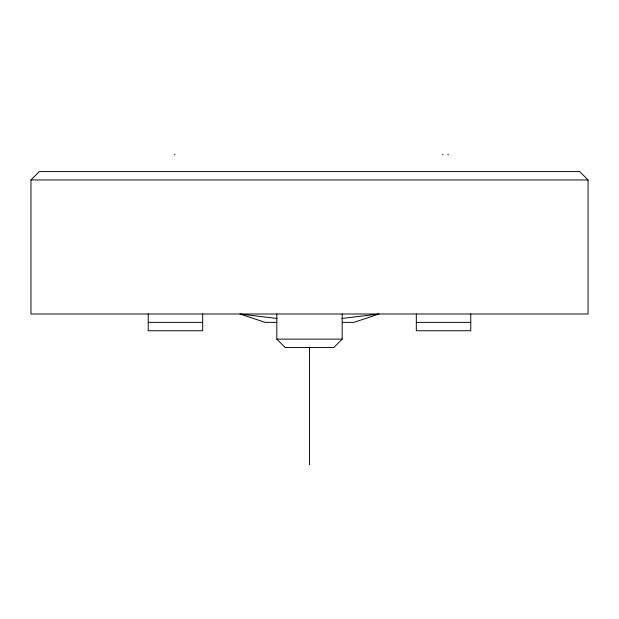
<?xml version="1.0" encoding="UTF-8"?>
<svg xmlns="http://www.w3.org/2000/svg" width="619" height="619" viewBox="0 0 619 619"><rect width="100%" height="100%" fill="white"/><g stroke="black" fill="none" stroke-linecap="round" stroke-linejoin="round"><path stroke-width="0.93" d="M30.95 179.951L39.33 171.579L579.67 171.579L588.05 179.951L588.05 313.995L30.95 313.995L30.95 179.951L588.05 179.951M342.175 313.995L342.175 339.127L333.796 347.507L285.204 347.507L276.825 339.127L276.825 313.995M341.881 318.468L379.029 313.995L353.898 322.367L342.315 322.367M148.235 322.367L202.684 322.367M276.685 322.367L265.102 322.367L239.971 313.995L277.119 318.468M416.316 322.367L470.765 322.367M276.825 339.127L342.175 339.127M470.765 313.995L470.765 330.747L416.316 330.747L416.316 313.995M448.063 154.208L448.063 154.99M442.91 154.208L442.91 154.99M309.5 347.313L309.5 464.792M202.684 313.995L202.684 330.747L148.235 330.747L148.235 313.995M174.837 154.208L174.837 154.99"/></g></svg>
